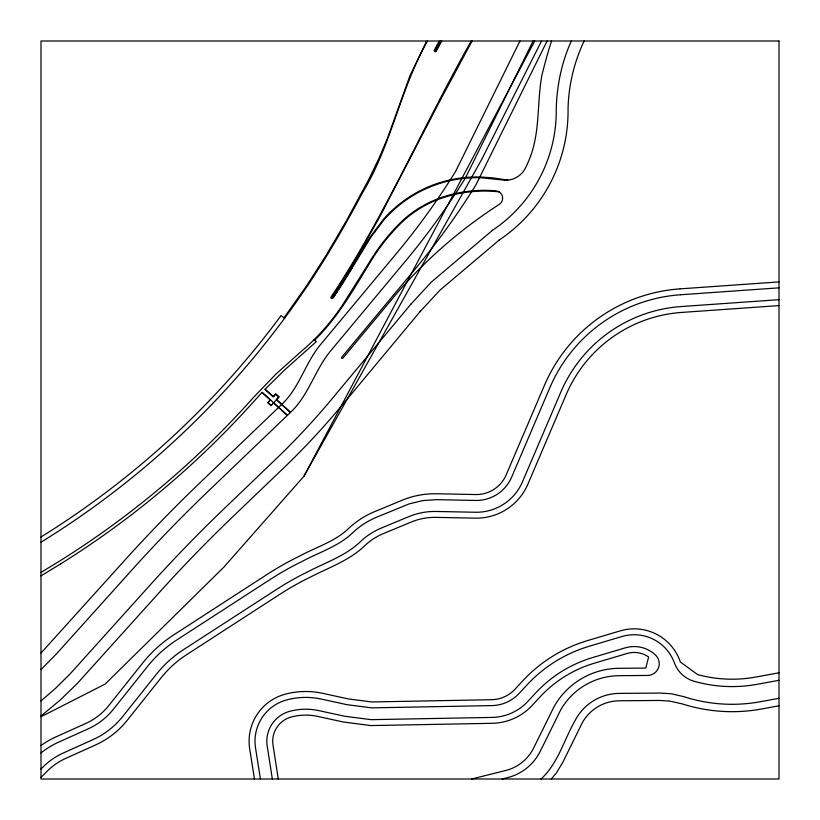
<?xml version="1.0" encoding="UTF-8"?>
<svg xmlns="http://www.w3.org/2000/svg" width="820" height="820" viewBox="0 0 820 820"><rect width="100%" height="100%" fill="white"/><g stroke="black" fill="none" stroke-linecap="round" stroke-linejoin="round"><path stroke-width="1.23" d="M530.56 156.251C540.031 130.411 537.079 102.664 541.743 75.952A486.045 486.045 0 0 1 549.83 46.402L551.542 41M571.366 41C561.567 62.33 556.821 85.823 556.247 109.234A143.541 143.541 0 0 1 492.287 230.451M584.096 41C574.102 62.269 568.506 85.587 568.055 109.091A155.349 155.349 0 0 1 498.837 240.28M455.612 171.39L519.952 41M533.123 41L465.37 178.063A731.737 731.737 0 0 1 405.664 260.862L330.286 351.339C314.49 370.64 308.412 396.234 289.552 413.28L208.341 491.108A1487.839 1487.839 0 0 0 135.915 565.523L56.539 653.796L41 669.581M547.114 41L476.041 184.674A744.283 744.283 0 0 1 415.299 268.888L341.622 357.335L341.714 358.371L342.76 358.279L397.362 292.73M541.548 41L481.617 159.562L303.943 476.246L223.85 567.153L105.093 684.105L41 716.741M303.943 476.246L534.753 41M426.472 41.42L409.877 75.901L387.429 138.324L379.158 157.911L368.744 179.436L346.891 219.873L326.462 254.805L306.147 286.436L284.027 317.781M427.538 41C400.191 89.001 391.478 145.007 362.727 192.403C350.776 214.83 338.342 237.021 324.966 258.638A872.685 872.685 0 0 1 45.541 539.406L41 542.225M434.395 50.03L436.988 45.233M435.051 50.379L440.125 41M435.697 50.727L440.965 41M436.742 45.694L439.079 41.369M441.806 41L436.342 51.076A1.107 1.107 0 0 1 434.866 51.588A1.107 1.107 0 0 1 434.354 50.112M471.233 41C423.335 125.603 385.144 215.824 331.095 296.932A1.107 1.107 0 0 0 331.403 298.47A1.107 1.107 0 0 0 332.93 298.152L333.822 296.819M472.074 41L439.233 102.233L379.516 217.279L357.048 256.957L331.752 297.803L333.207 296.409M351.175 268.16L370.025 237.175L383.422 219.36A124.722 124.722 0 0 1 480.438 176.987L492.789 177.868L507.816 180.113M351.8 268.54L352.426 267.505M351.288 267.966L348.643 272.281M351.083 269.718L370.64 237.574L383.975 219.842A123.984 123.984 0 0 1 480.417 177.725L502.106 179.918A22.14 22.14 0 0 0 525.61 167.721A143.09 143.09 0 0 0 530.56 156.251M349.904 270.221L350.54 269.196M349.904 271.635L350.54 270.61M351.165 269.575L349.269 272.67M349.617 270.702L347.075 274.803M349.402 272.455L346.716 276.781M346.081 276.391L347.362 274.341M347.352 275.756L347.987 274.731M346.235 276.166L344.523 278.882M346.86 276.555L345.148 279.271M345.445 277.416L343.672 280.235M345.425 278.841L342.575 283.351M455.623 171.359L449.104 181.722A719.939 719.939 0 0 1 396.593 253.298L321.214 343.785C305.235 362.46 299.648 387.829 281.383 404.762L200.172 482.58A1499.524 1499.524 0 0 0 127.172 557.59L41 653.058M344.154 279.466L336.313 291.684M344.133 280.881L344.779 279.866M342.217 282.531L340.915 284.571M342.842 282.931L339.572 288.025M341.53 284.97L342.186 283.956M340.259 285.596L338.947 287.625M340.228 287.01L340.884 285.995M338.916 289.04L339.972 287.4M337.604 289.696L338.486 288.353M339.101 288.753L336.272 293.099M335.657 292.699L336.733 291.049M337.348 291.448L334.714 295.477M335.851 292.391L332.992 296.737M333.658 295.733L334.324 294.718M333.607 297.147L334.939 295.128M411.414 303.533L332.274 398.54A749.931 749.931 0 0 1 274.956 459.979L224.68 508.154A1464.182 1464.182 0 0 0 153.401 581.4L70.192 673.804L55.452 688.4L41 700.946M420.486 311.087L341.345 406.095A761.616 761.616 0 0 1 283.125 468.507L232.849 516.682A1452.384 1452.384 0 0 0 162.145 589.334L77.213 683.562L59.798 700.413L41 716.003M551.194 779L556.237 773.198L562.909 762.118L582.415 722.492A42.804 42.804 0 0 1 619.305 700.782L659.341 700.454L669.817 701.11L682.363 703.929A163.836 163.836 0 0 0 761.698 708.982L779 705.805M270.518 399.934L268.037 402.661L271.092 405.439L273.572 402.712M411.076 303.943L431.617 281.813L492.492 230.317M419.983 311.682L440.002 290.136L499.298 239.963M41 769.047L42.947 767.079A67.906 67.906 0 0 1 63.222 753.037L93.008 739.62A79.704 79.704 0 0 0 122.6 716.639L156.569 674.019A112.155 112.155 0 0 1 183.311 649.788L276.822 589.242A289.306 289.306 0 0 1 307.592 571.899C325.817 562.346 346.306 555.653 361.241 540.893A67.916 67.916 0 0 1 381.269 528.07L408.821 516.641A67.886 67.886 0 0 1 436.209 511.465L475.333 512.254A50.184 50.184 0 0 0 522.494 481.801L560.757 392.237A141.696 141.696 0 0 1 681.123 306.557M314.501 340.3C337.194 318.242 353 290.505 369.338 263.712A198.542 198.542 0 0 1 402.333 221.871A109.388 109.388 0 0 1 441.775 198.163A132.112 132.112 0 0 1 499.144 191.88M41 777.411L47.14 771.241A62.002 62.002 0 0 1 65.641 758.428L95.438 745.011A85.608 85.608 0 0 0 127.223 720.319L161.191 677.709A106.262 106.262 0 0 1 186.519 654.749L280.03 594.192A283.392 283.392 0 0 1 310.175 577.208C328.953 567.471 349.884 560.378 365.238 545.228A61.992 61.992 0 0 1 383.534 533.523L411.086 522.094A61.982 61.982 0 0 1 436.086 517.369L475.21 518.158A56.088 56.088 0 0 0 527.916 484.118L566.189 394.553A135.792 135.792 0 0 1 681.533 312.44M41 752.965L41.061 752.914A79.694 79.694 0 0 1 58.374 742.274L88.16 728.857A67.886 67.886 0 0 0 113.365 709.269L147.333 666.66A123.984 123.984 0 0 1 176.894 639.877L270.713 579.125A295.231 295.231 0 0 1 302.108 561.433C319.318 552.168 339.049 546.253 353.225 532.221A79.704 79.704 0 0 1 376.739 517.164L409.098 503.921L422.587 500.6L436.445 499.667L475.569 500.446A38.376 38.376 0 0 0 511.629 477.158L549.902 387.593A153.504 153.504 0 0 1 680.293 294.78M541.015 779C557.826 763.768 563.709 740.675 574.605 721.497L575.999 718.853A50.184 50.184 0 0 1 619.243 693.402L660.469 693.064L671.313 693.771L683.849 696.662A156.456 156.456 0 0 0 760.365 701.725L779 698.302M41 745.534L41.502 745.175A85.639 85.639 0 0 1 55.944 736.893L85.741 723.476A61.992 61.992 0 0 0 108.752 705.589L142.721 662.98A129.878 129.878 0 0 1 173.686 634.926L267.197 574.369A306.977 306.977 0 0 1 299.853 555.97C316.397 546.94 335.554 541.436 349.228 527.885A85.608 85.608 0 0 1 374.473 511.711L402.036 500.282A85.618 85.618 0 0 1 436.568 493.763L475.692 494.552A32.472 32.472 0 0 0 506.196 474.841L544.47 385.277A159.408 159.408 0 0 1 679.882 288.886M60.793 563.811L41 575.855M41 537.018L43.194 535.644A868.247 868.247 0 0 0 281.065 315.587L284.622 318.211M41 572.422L59.224 561.31A898.535 898.535 0 0 0 253.257 397.71L275.776 374.268L299.956 352.528A221.39 221.39 0 0 0 342.401 305.245L368.703 263.333A199.25 199.25 0 0 1 401.82 221.338A110.095 110.095 0 0 1 441.539 197.466A132.84 132.84 0 0 1 495.915 190.824A7.38 7.38 0 0 1 499.277 204.385A475.139 475.139 0 0 0 397.7 292.32M471.684 779L505.694 770.503A42.804 42.804 0 0 0 533.748 747.819L554.156 706.491A75.276 75.276 0 0 1 619.038 668.31L645.801 668.085L648.62 657.005A25.092 25.092 0 0 0 627.741 653.294L594.295 663.216A121.032 121.032 0 0 0 540.903 695.995L532.252 705.333A56.088 56.088 0 0 1 492.277 723.301L370.896 725.567L343.344 722.01L317.709 716.413A56.088 56.088 0 0 0 291.664 716.905L291.51 716.947A25.092 25.092 0 0 0 273.019 745.144L278.298 779M502.137 779L507.477 777.668A50.184 50.184 0 0 0 540.38 751.069L560.583 710.13A67.896 67.896 0 0 1 619.1 675.69L647.534 675.454A11.808 11.808 0 0 0 655.58 655.098A30.996 30.996 0 0 0 625.455 647.8L592.614 657.558A126.936 126.936 0 0 0 536.618 691.936L527.916 701.325A50.184 50.184 0 0 1 492.154 717.408L371.142 719.663L344.605 716.249L318.97 710.643A61.992 61.992 0 0 0 290.178 711.196L290.034 711.237A30.996 30.996 0 0 0 267.187 746.056L272.353 779M779 672.789L755.835 677.043A131.364 131.364 0 0 1 697.574 674.573L680.354 661.986A48.708 48.708 0 0 0 620.32 630.846L587.571 640.584A144.648 144.648 0 0 0 523.755 679.759L514.919 689.292A32.472 32.472 0 0 1 491.774 699.696L371.86 701.961L348.387 698.947L322.762 693.341A79.704 79.704 0 0 0 285.739 694.048L285.585 694.089A48.708 48.708 0 0 0 249.69 748.814L254.446 779M779 680.293L757.168 684.3A138.744 138.744 0 0 1 694.089 681.266A29.52 29.52 0 0 1 674.429 662.939A42.804 42.804 0 0 0 622.001 636.505L589.252 646.242A138.744 138.744 0 0 0 528.049 683.818L519.255 693.3A38.376 38.376 0 0 1 491.897 705.6L371.624 707.865L347.127 704.708L321.502 699.111A73.8 73.8 0 0 0 287.215 699.768L287.072 699.798A42.804 42.804 0 0 0 255.522 747.901L260.422 779M680.118 288.865L779 281.916M680.559 294.759L779 287.84M681.287 306.547L779 299.679M681.707 312.43L779 305.593M314.07 339.685L316.305 341.632L284.202 370.343L265.085 389.223L273.275 396.665L275.756 393.928L279.036 396.9L271.102 405.654L267.822 402.671L270.303 399.945L262.051 392.452L255.45 399.678A901.436 901.436 0 0 1 60.793 563.811M276.555 399.637L290.546 412.327M264.983 389.336L273.285 396.87L275.766 394.133L278.831 396.911L276.35 399.647L290.434 412.429M262.154 392.339L287.451 415.299M273.583 402.917L287.348 415.402M779 41L41 41L41 779L779 779L779 41"/></g></svg>
